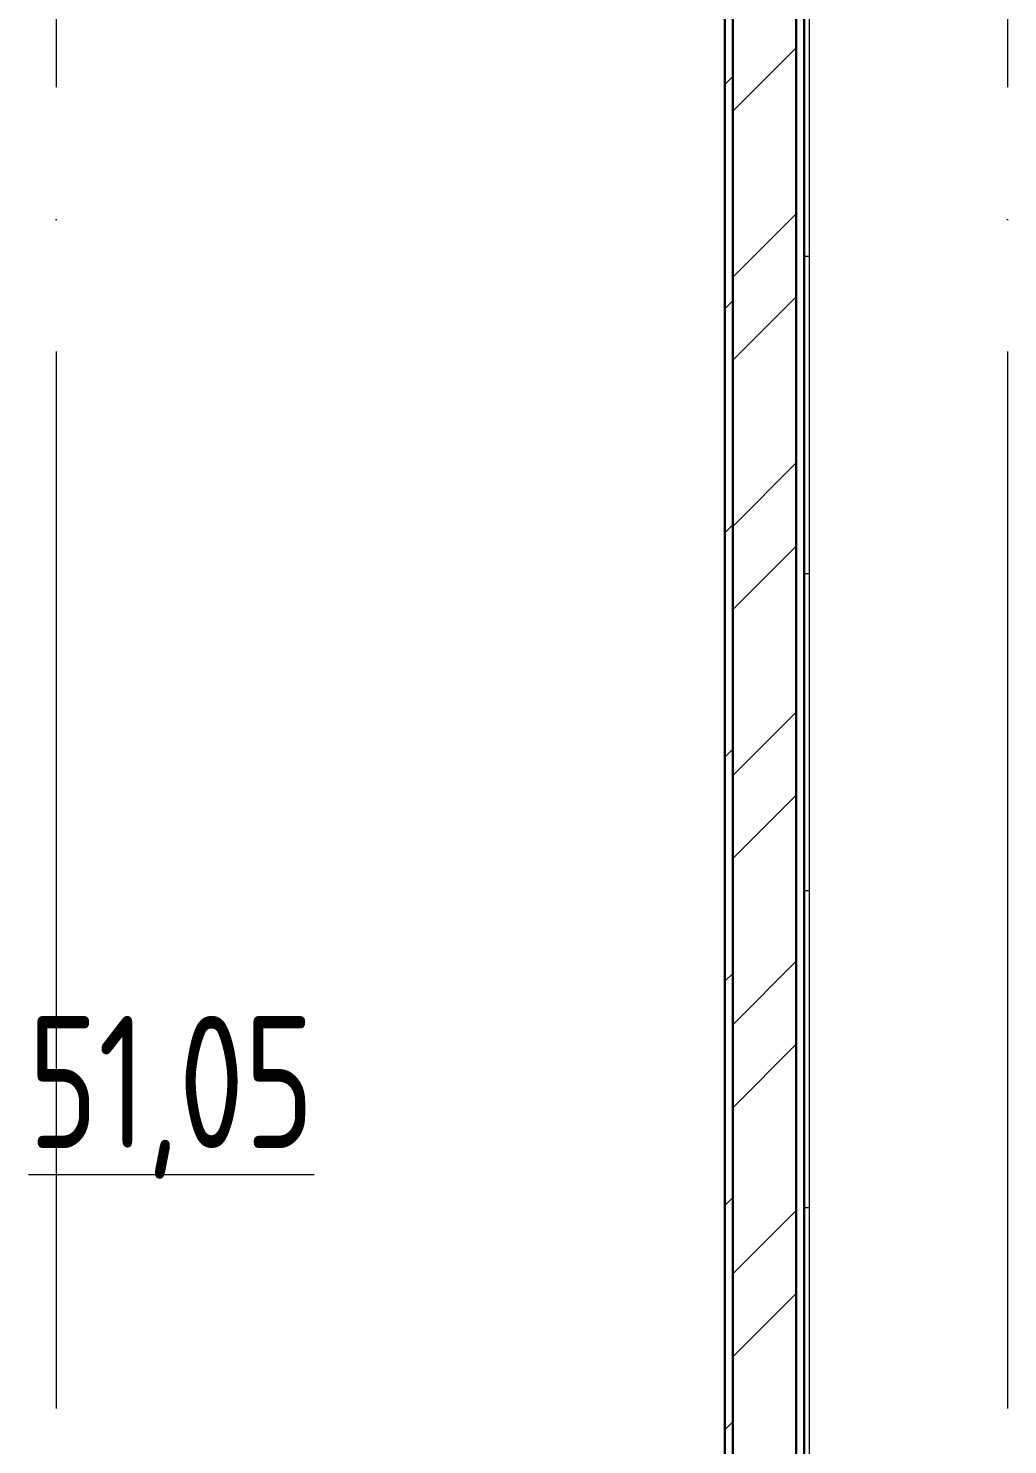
# Model space of a CAD drawing. Header units: millimetres. Extents: x -404508 to 361533, y -175093 to 31861.
# Drawn here: x -17015 to -15162, y -151552 to -148872 of the extents above; entities that cross this region are included whole.
import ezdxf

# ---------------------------------------------------------------- set-up
doc = ezdxf.new("R2010")
doc.units = ezdxf.units.MM
doc.linetypes.add('ADSK_Линия сетки', pattern=[25, 20, -2.5, 0, -2.5])
for name, color, linetype, lineweight in [('Марки помещений', 252, 'Continuous', 20), ('Ограждение', 252, 'Continuous', 9), ('Оси', 252, 'Continuous', 9), ('Стены наружные', 7, 'Continuous', 18)]:
    doc.layers.add(name, color=color, linetype=linetype, lineweight=lineweight)
doc.styles.add('GOST Common_3', font='', dxfattribs={"height": 3.5})
doc.styles.get('GOST Common_3').set_extended_font_data('GOST 2.304 type A')

# ---------------------------------------------------------------- blocks, each defined once
blk = doc.blocks.new('1 этаж')
at = {"layer": 'Ограждение', "true_color": 0x636466}
h = blk.add_hatch(dxfattribs=at)
h.set_pattern_fill('FP_25', color=251, style=0, pattern_type=2)
h.set_pattern_definition([(0, (-32119.8, 96), (0, 600), []), (90, (-32119.8, 96), (-600, 4e-14), [])])
h.paths.add_polyline_path([(-28990.8, -20143.7), (-28980.8, -20143.7), (-28980.8, -20043.7), (-28990.8, -20043.7)])
h.paths.add_polyline_path([(-28990.8, -19963.7), (-28980.8, -19963.7), (-28980.8, -14813.7), (-28990.8, -14803.7), (-28990.8, -19852.1)])
at = {"layer": 'Ограждение', "color": 251, "true_color": 0x636466}
blk.add_line((-28980.8, -19963.7), (-28980.8, -14813.7), dxfattribs=at)
at = {"layer": 'Оси', "color": 251, "linetype": 'ADSK_Линия сетки', "ltscale": 100, "true_color": 0x636466}
for p, q in [((-30405.8, 32206.9), (-30405.8, -33769.9)), ((-28605.8, 32206.9), (-28605.8, -33769.9))]:
    blk.add_line(p, q, dxfattribs=at)
at = {"layer": 'Стены наружные', "color": 251, "lineweight": 30, "true_color": 0x636466}
for p, q in [((-29140.8, -13823.7), (-29140.8, -20128.7)), ((-29125.8, -20143.7), (-29125.8, -13843.7)), ((-29005.8, -19968.7), (-29005.8, -14513.7)), ((-28990.8, -19963.7), (-28990.8, -14528.7))]:
    blk.add_line(p, q, dxfattribs=at)
at = {"layer": 'Стены наружные', "color": 251, "linetype": 'Continuous', "lineweight": 9, "true_color": 0x636466}
for p, q in [((-29125.8, -17340.1), (-29005.8, -17220.1)), ((-29140.8, -17289.7), (-29125.8, -17274.7)), ((-29125.8, -17654.4), (-29005.8, -17534.4)), ((-29140.8, -17713.9), (-29125.8, -17698.9)), ((-29125.8, -17811.5), (-29005.8, -17691.5)), ((-29125.8, -18125.8), (-29005.8, -18005.8)), ((-29140.8, -18138.2), (-29125.8, -18123.2)), ((-29125.8, -18283), (-29005.8, -18163)), ((-29125.8, -18597.3), (-29005.8, -18477.3)), ((-29140.8, -18562.4), (-29125.8, -18547.4)), ((-29125.8, -18754.4), (-29005.8, -18634.4)), ((-29140.8, -18986.7), (-29125.8, -18971.7)), ((-29125.8, -19068.8), (-29005.8, -18948.8)), ((-29125.8, -19225.9), (-29005.8, -19105.9)), ((-29140.8, -19411), (-29125.8, -19396)), ((-29125.8, -19540.2), (-29005.8, -19420.2)), ((-29125.8, -19697.4), (-29005.8, -19577.4)), ((-29140.8, -19835.2), (-29125.8, -19820.2))]:
    blk.add_line(p, q, dxfattribs=at)
at = {"layer": 'Марки помещений', "color": 251, "true_color": 0x636466, "style": 'GOST Common_3', "width": 0.9}
blk.add_text('%%U51,05', height=250, dxfattribs=at).set_placement((-30458.5, -19302.1))

msp = doc.modelspace()

# ---------------------------------------------------------------- block references
msp.add_blockref('1 этаж', (13443.4, -131688.8))

doc.saveas('drawing.dxf')
